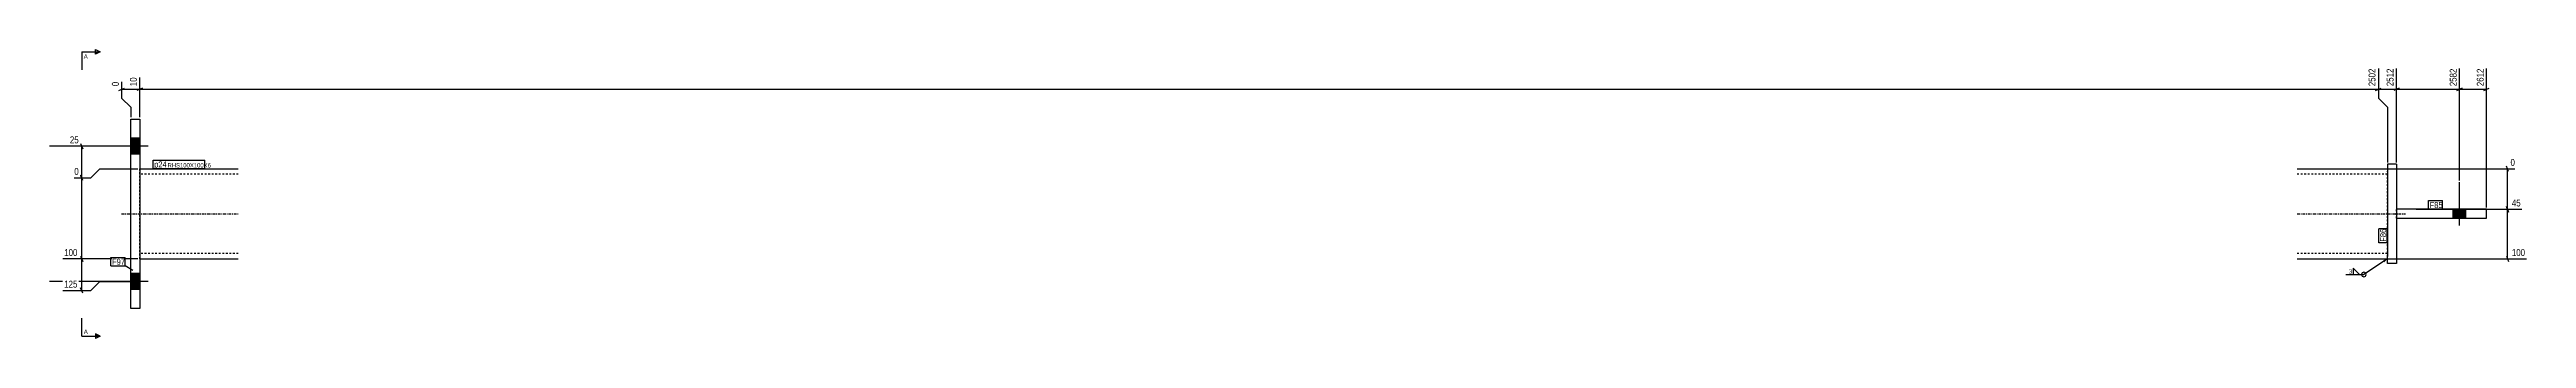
# Model space of a CAD drawing. Header units: millimetres. Extents: x -10 to 24194, y 2 to 931.
# Drawn here: x -10 to 2736, y 5 to 325 of the extents above; entities that cross this region are included whole.
import ezdxf

# ---------------------------------------------------------------- set-up
doc = ezdxf.new("R2010")
doc.units = ezdxf.units.MM
doc.linetypes.add('DXK_LINE_DOT2', pattern=[3.9198, 1.9599, -1.9599])
doc.linetypes.add('DXK_LINE_DOT3', pattern=[5.9187, 2.979, -0.9799, 0.9799, -0.9799])
for name, color, linetype in [('MÅLSÆTNING', 7, 'Continuous'), ('STÅL', 7, 'Continuous'), ('TEKST', 7, 'Continuous')]:
    doc.layers.add(name, color=color, linetype=linetype)
doc.styles.add('Arial', font='ARIAL.TTF', dxfattribs={"height": 0.2})
doc.styles.add('Arial Narrow', font='ARIALN.TTF', dxfattribs={"height": 0.2})

msp = doc.modelspace()

# ---------------------------------------------------------------- hatches: boundary and pattern name
at = {"layer": 'STÅL', "linetype": 'Continuous'}
for points in [[(90, 209), (90, 227), (80, 227), (80, 209)], [(2668.8, 148), (2654.8, 148), (2654.8, 138), (2668.8, 138)], [(2668.8, 148), (2654.8, 148), (2654.8, 138), (2668.8, 138)], [(90, 59), (90, 77), (80, 77), (80, 59)]]:
    msp.add_hatch(color=96, dxfattribs=at).paths.add_polyline_path(points)
at = {"layer": 'TEKST', "linetype": 'Continuous'}
msp.add_hatch(color=3, dxfattribs=at).paths.add_polyline_path([(2577, 91.2), (2581.8, 93), (2578.3, 89.2)])

# ---------------------------------------------------------------- linework, layer by layer
at = {"layer": 'MÅLSÆTNING', "color": 7, "linetype": 'Continuous'}
for p, q in [((2571.8, 304), (2571.8, 271.1)), ((2591.8, 200), (2591.8, 304)), ((2591.8, 200), (2591.8, 304)), ((2661.8, 180), (2661.8, 304)), ((2691.8, 150), (2691.8, 304)), ((67, 279.9), (73, 282.3)), ((70, 289.4), (70, 271.1)), ((70, 281.1), (90, 281.1)), ((93, 282.3), (87, 279.9)), ((93, 282.3), (87, 279.9)), ((90, 250), (90, 294.2)), ((90, 250), (90, 294.2)), ((2568.8, 279.9), (2574.8, 282.3)), ((2571.8, 281.1), (2591.8, 281.1)), ((2594.8, 282.3), (2588.8, 279.9)), ((2594.8, 282.3), (2588.8, 279.9)), ((2591.8, 281.1), (2661.8, 281.1)), ((2658.8, 279.9), (2664.8, 282.3)), ((2688.8, 279.9), (2694.8, 282.3)), ((70, 271.1), (80, 261.1)), ((80, 261.1), (80, 250)), ((2571.8, 271.1), (2581.8, 261.1)), ((2581.8, 261.1), (2581.8, 200)), ((2581.8, 261.1), (2581.8, 200)), ((24.5, 221), (26.9, 215)), ((88, 218), (12.6, 218)), ((25.7, 183), (25.7, 218)), ((35.7, 183), (45.7, 193)), ((35.7, 183), (45.7, 193)), ((45.7, 193), (88, 193)), ((45.7, 193), (88, 193)), ((2533.8, 193), (2723.2, 193)), ((2716.1, 190), (2713.7, 196)), ((2714.9, 148), (2714.9, 193)), ((17.5, 183), (35.7, 183)), ((17.5, 183), (35.7, 183)), ((26.9, 180), (24.5, 186)), ((26.9, 180), (24.5, 186)), ((25.7, 93), (25.7, 183)), ((2613.8, 148), (2731, 148)), ((2613.8, 148), (2731, 148)), ((2713.7, 151), (2716.1, 145)), ((2716.1, 145), (2713.7, 151)), ((2714.9, 93), (2714.9, 148)), ((88, 93), (4.8, 93)), ((88, 93), (4.8, 93)), ((24.5, 96), (26.9, 90)), ((24.5, 96), (26.9, 90)), ((25.7, 58), (25.7, 93)), ((2533.8, 93), (2735.9, 93)), ((2713.7, 96), (2716.1, 90)), ((4.8, 58), (35.7, 58)), ((26.9, 55), (24.5, 61)), ((35.7, 58), (45.7, 68)), ((45.7, 68), (88, 68))]:
    msp.add_line(p, q, dxfattribs=at)
at = {"layer": 'STÅL', "color": 2, "linetype": 'Continuous'}
for p, q in [((80, 248), (90, 248)), ((80, 38), (80, 248)), ((90, 248), (90, 38)), ((90, 193), (199.3, 193)), ((2481.8, 193), (2581.8, 193)), ((2581.8, 198), (2581.8, 190.4)), ((2591.8, 198), (2581.8, 198)), ((2591.8, 198), (2591.8, 148)), ((2581.8, 190.4), (2581.8, 189.4)), ((2581.8, 189.4), (2581.8, 95.5)), ((2591.8, 148), (2591.8, 138)), ((2691.8, 148), (2591.8, 148)), ((2591.8, 138), (2691.8, 138)), ((2591.8, 138), (2591.8, 88)), ((2691.8, 138), (2691.8, 148)), ((90, 93), (199.3, 93)), ((2481.8, 93), (2581.8, 93)), ((2581.8, 88), (2581.8, 95.5)), ((2591.8, 88), (2581.8, 88)), ((90, 38), (80, 38))]:
    msp.add_line(p, q, dxfattribs=at)
at = {"layer": 'STÅL', "color": 96, "linetype": 'Continuous'}
for p, q in [((90, 227), (80, 227)), ((99.3, 218), (-10, 218)), ((90, 209), (80, 209)), ((2661.8, 130), (2661.8, 178)), ((2661.8, 130), (2661.8, 178)), ((2654.8, 138), (2654.8, 148)), ((2654.8, 138), (2654.8, 148)), ((2668.8, 138), (2668.8, 148)), ((2668.8, 138), (2668.8, 148)), ((99.3, 68), (-10, 68)), ((90, 77), (80, 77)), ((90, 59), (80, 59))]:
    msp.add_line(p, q, dxfattribs=at)
at = {"layer": 'STÅL', "color": 7, "linetype": 'DXK_LINE_DOT2'}
for p, q in [((90, 93), (90, 193)), ((2581.8, 193), (2581.8, 190.4)), ((199.3, 187), (90, 187)), ((2581.8, 187), (2481.8, 187)), ((2581.8, 95.5), (2581.8, 190.4)), ((2591.8, 138), (2591.8, 148)), ((199.3, 99), (90, 99)), ((2581.8, 99), (2481.8, 99)), ((2581.8, 99), (2581.8, 99.4)), ((2581.8, 93.9), (2581.8, 95.5)), ((2581.8, 93), (2581.8, 93.9))]:
    msp.add_line(p, q, dxfattribs=at)
at = {"layer": 'STÅL', "color": 7, "linetype": 'DXK_LINE_DOT3'}
for p, q in [((70, 143), (199.3, 143)), ((2481.8, 143), (2601.8, 143))]:
    msp.add_line(p, q, dxfattribs=at)

# ---------------------------------------------------------------- wipeouts: each hides what was drawn before it
at = {"color": 0, "linetype": 'Continuous'}
for points in [[(32.5, 315.1), (32.5, 320.1), (28, 320.1), (28, 315.1)], [(32.5, 9.8), (32.5, 14.8), (28, 14.8), (28, 9.8)]]:
    msp.add_wipeout(points, dxfattribs=at).dxf.layer = 'TEKST'

# ---------------------------------------------------------------- next in the draw order: hatches: boundary and pattern name
at = {"layer": 'TEKST', "linetype": 'Continuous'}
for points in [[(41, 320.1), (41, 322.6), (46, 322.6)], [(41, 7.3), (41, 9.8), (46, 7.3)]]:
    msp.add_hatch(color=30, dxfattribs=at).paths.add_polyline_path(points)

# ---------------------------------------------------------------- next in the draw order: linework, layer by layer
at = {"layer": 'TEKST', "color": 7, "linetype": 'Continuous'}
for p, q in [((26, 322.6), (26, 302.6)), ((26, 322.6), (46, 322.6)), ((26, 7.3), (26, 27.3)), ((26, 7.3), (46, 7.3))]:
    msp.add_line(p, q, dxfattribs=at)
at = {"layer": 'TEKST', "color": 30, "linetype": 'Continuous'}
for p, q in [((41, 320.1), (41, 325.1)), ((41, 325.1), (46, 322.6)), ((46, 322.6), (41, 320.1)), ((46, 7.3), (41, 9.8)), ((41, 9.8), (41, 4.8)), ((46, 7.3), (41, 4.8))]:
    msp.add_line(p, q, dxfattribs=at)

# ---------------------------------------------------------------- next in the draw order: texts
at = {"layer": 'TEKST', "color": 3, "linetype": 'Continuous', "style": 'Arial'}
for p in [(28, 315.1), (28, 9.8)]:
    msp.add_text('A', height=4.78, dxfattribs=at).set_placement(p)

# ---------------------------------------------------------------- next in the draw order: wipeouts: each hides what was drawn before it
at = {"color": 0, "linetype": 'Continuous'}
for points in [[(2590.2, 305.6), (2579, 305.6), (2579, 282.9), (2590.2, 282.9)], [(2660.2, 305.6), (2649, 305.6), (2649, 282.9), (2660.2, 282.9)], [(23.9, 219.6), (23.9, 230.8), (11, 230.8), (11, 219.6)], [(23.9, 184.6), (23.9, 195.8), (15.9, 195.8), (15.9, 184.6)], [(2724.8, 194.6), (2724.8, 205.8), (2716.7, 205.8), (2716.7, 194.6)], [(2731.1, 149.6), (2731.1, 160.8), (2718.2, 160.8), (2718.2, 149.6)], [(22.5, 94.6), (22.5, 105.8), (4.7, 105.8), (4.7, 94.6)], [(2736, 94.6), (2736, 105.8), (2718.2, 105.8), (2718.2, 94.6)], [(22.5, 59.6), (22.5, 70.8), (4.7, 70.8), (4.7, 59.6)]]:
    msp.add_wipeout(points, dxfattribs=at).dxf.layer = 'MÅLSÆTNING'
at = {"color": 0}
for points in [[(118.8, 194.4), (118.8, 201.4), (106, 201.4), (106, 194.4)], [(2641.8, 149.4), (2641.8, 156.4), (2628.6, 156.4), (2628.6, 149.4)], [(2580.4, 125.2), (2573.4, 125.2), (2573.4, 112), (2580.4, 112)], [(72.5, 86.5), (72.5, 93.5), (59.3, 93.5), (59.3, 86.5)], [(2542.7, 76.3), (2542.7, 82.1), (2538.8, 82.1), (2538.8, 76.3)]]:
    msp.add_wipeout(points, dxfattribs=at).dxf.layer = 'TEKST'

# ---------------------------------------------------------------- next in the draw order: linework, layer by layer
at = {"layer": 'MÅLSÆTNING', "color": 7, "linetype": 'Continuous'}
for p, q in [((2571.8, 304), (2571.8, 271.1)), ((2661.8, 180), (2661.8, 304)), ((90, 281.1), (2571.8, 281.1)), ((2568.8, 279.9), (2574.8, 282.3)), ((2664.8, 282.3), (2658.8, 279.9)), ((2661.8, 281.1), (2691.8, 281.1)), ((2571.8, 271.1), (2581.8, 261.1))]:
    msp.add_line(p, q, dxfattribs=at)
at = {"layer": 'TEKST', "color": 3, "linetype": 'Continuous'}
for p, q in [((2550.8, 75.7), (2543.7, 82.9)), ((2543.7, 82.9), (2543.7, 75.7)), ((2581.8, 93), (2555.8, 75.7)), ((2535.7, 75.7), (2555.8, 75.7)), ((2543.7, 75.7), (2550.8, 75.7))]:
    msp.add_line(p, q, dxfattribs=at)
for start, end in [(90, 270), (270, 90)]:
    msp.add_arc((2555.8, 75.7), 2.5, start, end, dxfattribs=at)

# ---------------------------------------------------------------- next in the draw order: texts
at = {"layer": 'MÅLSÆTNING', "color": 3, "linetype": 'Continuous', "style": 'Arial Narrow'}
for s, p in [('2512', (2588.6, 284.5)), ('2582', (2658.6, 284.5))]:
    msp.add_text(s, height=7.64, rotation=90.0002, dxfattribs=at).set_placement(p)
for s, p in [('25', (12.6, 221.2)), ('0', (17.5, 186.2)), ('0', (2718.3, 196.2)), ('45', (2719.8, 151.2)), ('100', (6.3, 96.2)), ('100', (2719.8, 96.2)), ('125', (6.3, 61.2))]:
    msp.add_text(s, height=7.64, dxfattribs=at).set_placement(p)
at = {"layer": 'TEKST', "color": 3, "style": 'Arial Narrow'}
msp.add_text('3', height=4.77, dxfattribs=at).set_placement((2539.2, 76.7))

# ---------------------------------------------------------------- next in the draw order: wipeouts: each hides what was drawn before it
at = {"color": 0}
for points in [[(118.8, 194.4), (118.8, 201.4), (106, 201.4), (106, 194.4)], [(2641.8, 149.4), (2641.8, 156.4), (2628.6, 156.4), (2628.6, 149.4)], [(2580.4, 125.2), (2573.4, 125.2), (2573.4, 112), (2580.4, 112)], [(72.5, 86.5), (72.5, 93.5), (59.3, 93.5), (59.3, 86.5)]]:
    msp.add_wipeout(points, dxfattribs=at).dxf.layer = 'TEKST'

# ---------------------------------------------------------------- next in the draw order: linework, layer by layer
at = {"layer": 'TEKST', "color": 7, "linetype": 'Continuous'}
for p, q in [((104.8, 193.2), (104.8, 202.6)), ((2627.4, 157.6), (2643, 157.6)), ((2627.4, 148.2), (2627.4, 157.6)), ((2627.4, 148.2), (2643, 148.2)), ((2643, 148.2), (2643, 157.6)), ((2572.2, 110.8), (2572.2, 126.4)), ((2581.6, 126.4), (2572.2, 126.4)), ((2581.6, 110.8), (2572.2, 110.8)), ((2581.6, 110.8), (2581.6, 126.4)), ((58.1, 94.7), (73.7, 94.7)), ((58.1, 85.3), (58.1, 94.7)), ((58.1, 85.3), (73.7, 85.3)), ((73.7, 85.3), (73.7, 94.7)), ((82.3, 80.3), (73.7, 85.3))]:
    msp.add_line(p, q, dxfattribs=at)

# ---------------------------------------------------------------- next in the draw order: texts
at = {"layer": 'TEKST', "color": 3, "style": 'Arial Narrow'}
for s, p in [('F85', (2628.6, 149.4)), ('F97', (59.3, 86.5))]:
    msp.add_text(s, height=6.68, dxfattribs=at).set_placement(p)
msp.add_text('F86', height=6.68, rotation=90.0002, dxfattribs=at).set_placement((2580.4, 112))

# ---------------------------------------------------------------- next in the draw order: wipeouts: each hides what was drawn before it
at = {"color": 0, "linetype": 'Continuous'}
for points in [[(2570.2, 305.6), (2559, 305.6), (2559, 282.9), (2570.2, 282.9)], [(2690.2, 305.6), (2679, 305.6), (2679, 282.9), (2690.2, 282.9)], [(88.4, 295.8), (77.2, 295.8), (77.2, 282.9), (88.4, 282.9)]]:
    msp.add_wipeout(points, dxfattribs=at).dxf.layer = 'MÅLSÆTNING'
at = {"color": 0}
msp.add_wipeout([(161.1, 194.4), (161.1, 199.4), (120.9, 199.4), (120.9, 194.4)], dxfattribs=at).dxf.layer = 'TEKST'

# ---------------------------------------------------------------- next in the draw order: texts
at = {"layer": 'MÅLSÆTNING', "color": 3, "linetype": 'Continuous', "style": 'Arial Narrow'}
for s, p in [('2502', (2568.6, 284.5)), ('2612', (2688.6, 284.5))]:
    msp.add_text(s, height=7.64, rotation=90.0002, dxfattribs=at).set_placement(p)

# ---------------------------------------------------------------- next in the draw order: wipeouts: each hides what was drawn before it
at = {"color": 0, "linetype": 'Continuous'}
msp.add_wipeout([(68.4, 291), (57.2, 291), (57.2, 282.9), (68.4, 282.9)], dxfattribs=at).dxf.layer = 'MÅLSÆTNING'
at = {"color": 0}
msp.add_wipeout([(161.1, 194.4), (161.1, 199.4), (120.9, 199.4), (120.9, 194.4)], dxfattribs=at).dxf.layer = 'TEKST'

# ---------------------------------------------------------------- next in the draw order: linework, layer by layer
at = {"layer": 'TEKST', "color": 7, "linetype": 'Continuous'}
for p, q in [((104.8, 202.6), (162.3, 202.6)), ((104.8, 193.2), (162.3, 193.2)), ((162.3, 193.2), (162.3, 202.6))]:
    msp.add_line(p, q, dxfattribs=at)

# ---------------------------------------------------------------- next in the draw order: texts
at = {"layer": 'MÅLSÆTNING', "color": 3, "linetype": 'Continuous', "style": 'Arial Narrow'}
for s, p in [('0', (66.8, 284.5)), ('10', (86.8, 284.5))]:
    msp.add_text(s, height=7.64, rotation=90.0002, dxfattribs=at).set_placement(p)
at = {"layer": 'TEKST', "color": 3, "style": 'Arial Narrow'}
for s, height, p in [('p24', 6.68, (106, 194.4)), ('RHS100X100X6', 4.772, (120.9, 194.4))]:
    msp.add_text(s, height=height, dxfattribs=at).set_placement(p)

doc.saveas('drawing.dxf')
